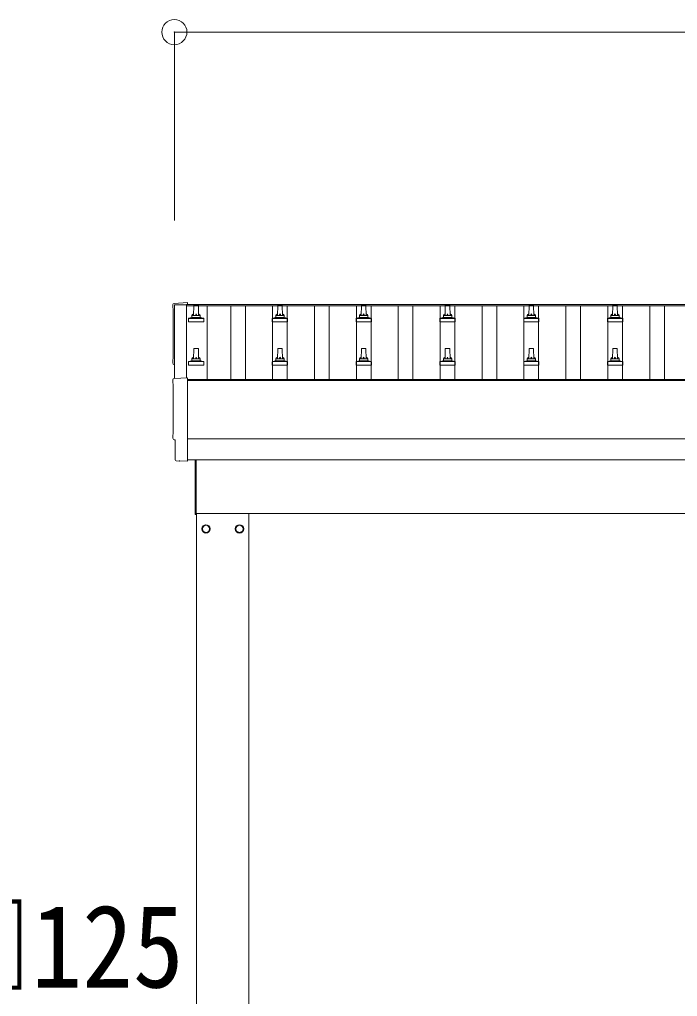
# Model space of a CAD drawing. Units: millimetres at full size, sheet at 1:60; details may follow other scales. Extents: x -16864 to 16864, y -11640 to 11640.
# Drawn here: x -11391 to -9821, y -5492 to -3160 of the extents above; entities that cross this region are included whole.
import ezdxf
from ezdxf.enums import TextEntityAlignment as Align

# ---------------------------------------------------------------- set-up
doc = ezdxf.new("R2010")
doc.units = ezdxf.units.MM
doc.header["$LTSCALE"] = 60
doc.header["$PDMODE"] = 32
doc.header["$PDSIZE"] = 60
for name, color, linetype, lineweight in [('0-2_TEXT1', 4, 'Continuous', 9), ('0-5_ELV2', 5, 'Continuous', 5), ('0-8_TABLE1', 6, 'Continuous', 9)]:
    doc.layers.add(name, color=color, linetype=linetype, lineweight=lineweight)
doc.styles.add('ＭＳ ゴシック', font='')
doc.styles.get('ＭＳ ゴシック').set_extended_font_data('MS Gothic')

msp = doc.modelspace()

# ---------------------------------------------------------------- linework, layer by layer
at = {"layer": '0-2_TEXT1'}
for p, q in [((-10992.98, -3839.86), (-10992.98, -4015.35)), ((-10992.98, -3839.86), (-6146.98, -3839.86)), ((-10992.98, -3843.45), (-6146.98, -3843.45)), ((-11022.55, -4016.89), (-10990.98, -4015.24)), ((-10990.98, -4015.24), (-10990.98, -4214.1)), ((-10990.98, -4019.47), (-6148.98, -4019.47)), ((-10990.98, -4021.36), (-6148.98, -4021.36)), ((-6148.98, -4161.25), (-10990.98, -4161.25)), ((-11010.62, -4214.1), (-11017.53, -4213.74)), ((-10990.98, -4211.07), (-6148.98, -4211.07)), ((-10971.98, -4341.47), (-10971.98, -4211.17)), ((-10969.98, -4211.17), (-10969.98, -4341.47)), ((-10969.98, -4341.47), (-10971.98, -4341.47)), ((-10969.98, -4338.97), (-6273.98, -4338.97)), ((-10968.98, -7193.97), (-10968.98, -4338.97)), ((-10843.98, -4338.97), (-10843.98, -7193.97)), ((-10937.89, -4375.72), (-10937.99, -4375.72)), ((-10937.89, -4376.22), (-10937.99, -4376.22)), ((-10875.08, -4375.72), (-10874.98, -4375.72)), ((-10875.08, -4376.22), (-10874.98, -4376.22))]:
    msp.add_line(p, q, dxfattribs=at)
for points in [[(-11022.55, -3837.46), (-10990.98, -3835.81), (-10990.98, -3839.86)], [(-11021.98, -4016.86), (-11021.98, -3840.83), (-10992.98, -3840.83)], [(-11020.37, -4210.75), (-11020.37, -4163.72), (-11020.97, -4163.72)], [(-11009.87, -4213.83), (-11009.21, -4213.19), (-10990.98, -4214.1)]]:
    msp.add_lwpolyline(points, dxfattribs=at)
for points in [[(-10946.48, -4366.16), (-10954.98, -4371.07), (-10954.98, -4380.88), (-10946.48, -4385.79), (-10937.98, -4380.88), (-10937.98, -4371.07)], [(-10866.48, -4366.16), (-10857.98, -4371.07), (-10857.98, -4380.88), (-10866.48, -4385.79), (-10874.98, -4380.88), (-10874.98, -4371.07)]]:
    msp.add_lwpolyline(points, close=True, dxfattribs=at)
for centre, radius in [((-10946.48, -4375.97), 10), ((-10946.48, -4375.97), 8.5), ((-10866.48, -4375.97), 10), ((-10866.48, -4375.97), 8.5)]:
    msp.add_circle(centre, radius, dxfattribs=at)
for centre, start, end in [((-10946.48, -4375.97), 171.25399, 188.74601), ((-10946.48, -4375.97), 111.25399, 128.74601), ((-10946.48, -4375.97), 231.25399, 248.74601), ((-10946.48, -4375.97), 51.25399, 68.74601), ((-10946.48, -4375.97), 291.25399, 308.74601), ((-10946.48, -4375.97), 1.66581, 8.74601), ((-10946.48, -4375.97), 351.25399, 358.33419), ((-10866.48, -4375.97), 171.25399, 178.33419), ((-10866.48, -4375.97), 181.66581, 188.74601), ((-10866.48, -4375.97), 111.25399, 128.74601), ((-10866.48, -4375.97), 231.25399, 248.74601), ((-10866.48, -4375.97), 51.25399, 68.74601), ((-10866.48, -4375.97), 291.25399, 308.74601), ((-10866.48, -4375.97), 351.25399, 8.74601)]:
    msp.add_arc(centre, 8.6, start, end, dxfattribs=at)
for centre, major_axis, ratio, start_param, end_param in [((-11022.4, -3840.46), (-3, 0), 0.99863, 4.7647489, 6.2979817), ((-15788.26, -3910.88), (4763.38, 0), 0.99863, 6.2686928, 6.2979817), ((-11020.97, -3979.88), (-4.41, 0), 0.99863, 6.2686928, 7.6252171), ((-11022.4, -4019.89), (-3, 0), 0.99863, 4.7647489, 6.2979817), ((-15788.26, -4090.32), (4763.38, 0), 0.99863, 6.2686928, 6.2979817), ((-11020.97, -4159.32), (-4.41, 0), 0.99863, 6.2686928, 7.8539816), ((-11017.37, -4210.74), (-2.18, -2.07), 0.9974, 5.5252311, 7.0411395), ((-11010.56, -4213.1), (-0.727, -0.69), 0.9974, 0.7579542, 1.5707963)]:
    msp.add_ellipse(centre, major_axis=major_axis, ratio=ratio, start_param=start_param, end_param=end_param, dxfattribs=at)
at = {"layer": '0-5_ELV2'}
for p, q in [((-10975.98, -3866.38), (-10975.26, -3842.86)), ((-10974.26, -3841.88), (-10965.71, -3841.88)), ((-10964.71, -3842.86), (-10963.98, -3866.38)), ((-10775.98, -3866.38), (-10775.26, -3842.86)), ((-10774.26, -3841.88), (-10765.71, -3841.88)), ((-10764.71, -3842.86), (-10763.98, -3866.38)), ((-10575.98, -3866.38), (-10575.26, -3842.86)), ((-10574.26, -3841.88), (-10565.71, -3841.88)), ((-10564.71, -3842.86), (-10563.98, -3866.38)), ((-10375.98, -3866.38), (-10375.26, -3842.86)), ((-10374.26, -3841.88), (-10365.71, -3841.88)), ((-10364.71, -3842.86), (-10363.98, -3866.38)), ((-10175.98, -3866.38), (-10175.26, -3842.86)), ((-10174.26, -3841.88), (-10165.71, -3841.88)), ((-10164.71, -3842.86), (-10163.98, -3866.38)), ((-9975.98, -3866.38), (-9975.26, -3842.86)), ((-9974.26, -3841.88), (-9965.71, -3841.88)), ((-9964.71, -3842.86), (-9963.98, -3866.38)), ((-10987.47, -3873.19), (-10980.75, -3871.57)), ((-10980.37, -3871.38), (-10959.6, -3871.38)), ((-10979.98, -3870.59), (-10979.98, -3866.38)), ((-10978.98, -3866.38), (-10960.98, -3866.38)), ((-10959.98, -3870.59), (-10959.98, -3866.38)), ((-10952.5, -3873.19), (-10959.22, -3871.57)), ((-10787.47, -3873.19), (-10780.75, -3871.57)), ((-10780.37, -3871.38), (-10759.6, -3871.38)), ((-10779.98, -3870.59), (-10779.98, -3866.38)), ((-10778.98, -3866.38), (-10760.98, -3866.38)), ((-10759.98, -3870.59), (-10759.98, -3866.38)), ((-10752.5, -3873.19), (-10759.22, -3871.57)), ((-10587.47, -3873.19), (-10580.75, -3871.57)), ((-10580.37, -3871.38), (-10559.6, -3871.38)), ((-10579.98, -3870.59), (-10579.98, -3866.38)), ((-10578.98, -3866.38), (-10560.98, -3866.38)), ((-10559.98, -3870.59), (-10559.98, -3866.38)), ((-10552.5, -3873.19), (-10559.22, -3871.57)), ((-10387.47, -3873.19), (-10380.75, -3871.57)), ((-10380.37, -3871.38), (-10359.6, -3871.38)), ((-10379.98, -3870.59), (-10379.98, -3866.38)), ((-10378.98, -3866.38), (-10360.98, -3866.38)), ((-10359.98, -3870.59), (-10359.98, -3866.38)), ((-10352.5, -3873.19), (-10359.22, -3871.57)), ((-10187.47, -3873.19), (-10180.75, -3871.57)), ((-10180.37, -3871.38), (-10159.6, -3871.38)), ((-10179.98, -3870.59), (-10179.98, -3866.38)), ((-10178.98, -3866.38), (-10160.98, -3866.38)), ((-10159.98, -3870.59), (-10159.98, -3866.38)), ((-10152.5, -3873.19), (-10159.22, -3871.57)), ((-9987.47, -3873.19), (-9980.75, -3871.57)), ((-9980.37, -3871.38), (-9959.6, -3871.38)), ((-9979.98, -3870.59), (-9979.98, -3866.38)), ((-9978.98, -3866.38), (-9960.98, -3866.38)), ((-9959.98, -3870.59), (-9959.98, -3866.38)), ((-9952.5, -3873.19), (-9959.22, -3871.57)), ((-10988.23, -3881.88), (-10988.23, -3874.17)), ((-10951.73, -3881.88), (-10988.23, -3881.88)), ((-10987.85, -3873.38), (-10952.12, -3873.38)), ((-10951.73, -3881.88), (-10951.73, -3874.17)), ((-10788.23, -3881.88), (-10788.23, -3874.17)), ((-10751.73, -3881.88), (-10788.23, -3881.88)), ((-10787.85, -3873.38), (-10752.12, -3873.38)), ((-10751.73, -3881.88), (-10751.73, -3874.17)), ((-10588.23, -3881.88), (-10588.23, -3874.17)), ((-10551.73, -3881.88), (-10588.23, -3881.88)), ((-10587.85, -3873.38), (-10552.12, -3873.38)), ((-10551.73, -3881.88), (-10551.73, -3874.17)), ((-10388.23, -3881.88), (-10388.23, -3874.17)), ((-10351.73, -3881.88), (-10388.23, -3881.88)), ((-10387.85, -3873.38), (-10352.12, -3873.38)), ((-10351.73, -3881.88), (-10351.73, -3874.17)), ((-10188.23, -3881.88), (-10188.23, -3874.17)), ((-10151.73, -3881.88), (-10188.23, -3881.88)), ((-10187.85, -3873.38), (-10152.12, -3873.38)), ((-10151.73, -3881.88), (-10151.73, -3874.17)), ((-9988.23, -3881.88), (-9988.23, -3874.17)), ((-9951.73, -3881.88), (-9988.23, -3881.88)), ((-9987.85, -3873.38), (-9952.12, -3873.38)), ((-9951.73, -3881.88), (-9951.73, -3874.17)), ((-10975.98, -3969.71), (-10975.26, -3946.19)), ((-10974.26, -3945.21), (-10965.71, -3945.21)), ((-10964.71, -3946.19), (-10963.98, -3969.71)), ((-10775.98, -3969.71), (-10775.26, -3946.19)), ((-10774.26, -3945.21), (-10765.71, -3945.21)), ((-10764.71, -3946.19), (-10763.98, -3969.71)), ((-10575.98, -3969.71), (-10575.26, -3946.19)), ((-10574.26, -3945.21), (-10565.71, -3945.21)), ((-10564.71, -3946.19), (-10563.98, -3969.71)), ((-10375.98, -3969.71), (-10375.26, -3946.19)), ((-10374.26, -3945.21), (-10365.71, -3945.21)), ((-10364.71, -3946.19), (-10363.98, -3969.71)), ((-10175.98, -3969.71), (-10175.26, -3946.19)), ((-10174.26, -3945.21), (-10165.71, -3945.21)), ((-10164.71, -3946.19), (-10163.98, -3969.71)), ((-9975.98, -3969.71), (-9975.26, -3946.19)), ((-9974.26, -3945.21), (-9965.71, -3945.21)), ((-9964.71, -3946.19), (-9963.98, -3969.71)), ((-10988.23, -3985.21), (-10988.23, -3977.5)), ((-10951.73, -3985.21), (-10988.23, -3985.21)), ((-10987.85, -3976.71), (-10952.12, -3976.71)), ((-10987.47, -3976.53), (-10980.75, -3974.9)), ((-10980.37, -3974.71), (-10959.6, -3974.71)), ((-10979.98, -3973.93), (-10979.98, -3969.71)), ((-10978.98, -3969.71), (-10960.98, -3969.71)), ((-10959.98, -3973.93), (-10959.98, -3969.71)), ((-10952.5, -3976.53), (-10959.22, -3974.9)), ((-10951.73, -3985.21), (-10951.73, -3977.5)), ((-10788.23, -3985.21), (-10788.23, -3977.5)), ((-10751.73, -3985.21), (-10788.23, -3985.21)), ((-10787.85, -3976.71), (-10752.12, -3976.71)), ((-10787.47, -3976.53), (-10780.75, -3974.9)), ((-10780.37, -3974.71), (-10759.6, -3974.71)), ((-10779.98, -3973.93), (-10779.98, -3969.71)), ((-10778.98, -3969.71), (-10760.98, -3969.71)), ((-10759.98, -3973.93), (-10759.98, -3969.71)), ((-10752.5, -3976.53), (-10759.22, -3974.9)), ((-10751.73, -3985.21), (-10751.73, -3977.5)), ((-10588.23, -3985.21), (-10588.23, -3977.5)), ((-10551.73, -3985.21), (-10588.23, -3985.21)), ((-10587.85, -3976.71), (-10552.12, -3976.71)), ((-10587.47, -3976.53), (-10580.75, -3974.9)), ((-10580.37, -3974.71), (-10559.6, -3974.71)), ((-10579.98, -3973.93), (-10579.98, -3969.71)), ((-10578.98, -3969.71), (-10560.98, -3969.71)), ((-10559.98, -3973.93), (-10559.98, -3969.71)), ((-10552.5, -3976.53), (-10559.22, -3974.9)), ((-10551.73, -3985.21), (-10551.73, -3977.5)), ((-10388.23, -3985.21), (-10388.23, -3977.5)), ((-10351.73, -3985.21), (-10388.23, -3985.21)), ((-10387.85, -3976.71), (-10352.12, -3976.71)), ((-10387.47, -3976.53), (-10380.75, -3974.9)), ((-10380.37, -3974.71), (-10359.6, -3974.71)), ((-10379.98, -3973.93), (-10379.98, -3969.71)), ((-10378.98, -3969.71), (-10360.98, -3969.71)), ((-10359.98, -3973.93), (-10359.98, -3969.71)), ((-10352.5, -3976.53), (-10359.22, -3974.9)), ((-10351.73, -3985.21), (-10351.73, -3977.5)), ((-10188.23, -3985.21), (-10188.23, -3977.5)), ((-10151.73, -3985.21), (-10188.23, -3985.21)), ((-10187.85, -3976.71), (-10152.12, -3976.71)), ((-10187.47, -3976.53), (-10180.75, -3974.9)), ((-10180.37, -3974.71), (-10159.6, -3974.71)), ((-10179.98, -3973.93), (-10179.98, -3969.71)), ((-10178.98, -3969.71), (-10160.98, -3969.71)), ((-10159.98, -3973.93), (-10159.98, -3969.71)), ((-10152.5, -3976.53), (-10159.22, -3974.9)), ((-10151.73, -3985.21), (-10151.73, -3977.5)), ((-9988.23, -3985.21), (-9988.23, -3977.5)), ((-9951.73, -3985.21), (-9988.23, -3985.21)), ((-9987.85, -3976.71), (-9952.12, -3976.71)), ((-9987.47, -3976.53), (-9980.75, -3974.9)), ((-9980.37, -3974.71), (-9959.6, -3974.71)), ((-9979.98, -3973.93), (-9979.98, -3969.71)), ((-9978.98, -3969.71), (-9960.98, -3969.71)), ((-9959.98, -3973.93), (-9959.98, -3969.71)), ((-9952.5, -3976.53), (-9959.22, -3974.9)), ((-9951.73, -3985.21), (-9951.73, -3977.5))]:
    msp.add_line(p, q, dxfattribs=at)
at = {"layer": '0-5_ELV2', "color": 4, "lineweight": 9}
for p, q in [((-10943.48, -3843.45), (-10943.48, -4019.47)), ((-10887.48, -4019.47), (-10887.48, -3843.45)), ((-10852.48, -4019.47), (-10852.48, -3843.45)), ((-10787.48, -4019.47), (-10787.48, -3843.45)), ((-10752.48, -4019.47), (-10752.48, -3843.45)), ((-10687.48, -4019.47), (-10687.48, -3843.45)), ((-10652.48, -4019.47), (-10652.48, -3843.45)), ((-10587.48, -4019.47), (-10587.48, -3843.45)), ((-10552.48, -4019.47), (-10552.48, -3843.45)), ((-10487.48, -4019.47), (-10487.48, -3843.45)), ((-10452.48, -4019.47), (-10452.48, -3843.45)), ((-10387.48, -4019.47), (-10387.48, -3843.45)), ((-10352.48, -4019.47), (-10352.48, -3843.45)), ((-10287.48, -4019.47), (-10287.48, -3843.45)), ((-10252.48, -4019.47), (-10252.48, -3843.45)), ((-10187.48, -4019.47), (-10187.48, -3843.45)), ((-10152.48, -4019.47), (-10152.48, -3843.45)), ((-10087.48, -4019.47), (-10087.48, -3843.45)), ((-10052.48, -4019.47), (-10052.48, -3843.45)), ((-9987.48, -4019.47), (-9987.48, -3843.45)), ((-9952.48, -4019.47), (-9952.48, -3843.45)), ((-9887.48, -4019.47), (-9887.48, -3843.45)), ((-9852.48, -4019.47), (-9852.48, -3843.45))]:
    msp.add_line(p, q, dxfattribs=at)
at = {"layer": '0-5_ELV2'}
for centre, radius, start, end in [((-10974.26, -3842.88), 1, 90, 178.60509), ((-10965.71, -3842.88), 1, 1.39491, 90), ((-10774.26, -3842.88), 1, 90, 178.60509), ((-10765.71, -3842.88), 1, 1.39491, 90), ((-10574.26, -3842.88), 1, 90, 178.60509), ((-10565.71, -3842.88), 1, 1.39491, 90), ((-10374.26, -3842.88), 1, 90, 178.60509), ((-10365.71, -3842.88), 1, 1.39491, 90), ((-10174.26, -3842.88), 1, 90, 178.60509), ((-10165.71, -3842.88), 1, 1.39491, 90), ((-9974.26, -3842.88), 1, 90, 178.60509), ((-9965.71, -3842.88), 1, 1.39491, 90), ((-10980.98, -3870.59), 1, 283.62699, 0), ((-10975.9, -3867.01), 4.13, 90, 171.17633), ((-10978.98, -3867.38), 1, 90, 180), ((-10966.65, -3866.38), 4.83, 133.60282, 180), ((-10973.32, -3866.38), 4.83, 0, 46.39718), ((-10964.07, -3867.01), 4.13, 8.82367, 90), ((-10960.98, -3867.38), 1, 0, 90), ((-10958.98, -3870.59), 1, 180, 256.37301), ((-10780.98, -3870.59), 1, 283.62699, 0), ((-10775.9, -3867.01), 4.13, 90, 171.17633), ((-10778.98, -3867.38), 1, 90, 180), ((-10766.65, -3866.38), 4.83, 133.60282, 180), ((-10773.32, -3866.38), 4.83, 0, 46.39718), ((-10764.07, -3867.01), 4.13, 8.82367, 90), ((-10760.98, -3867.38), 1, 0, 90), ((-10758.98, -3870.59), 1, 180, 256.37301), ((-10580.98, -3870.59), 1, 283.62699, 0), ((-10575.9, -3867.01), 4.13, 90, 171.17633), ((-10578.98, -3867.38), 1, 90, 180), ((-10566.65, -3866.38), 4.83, 133.60282, 180), ((-10573.32, -3866.38), 4.83, 0, 46.39718), ((-10564.07, -3867.01), 4.13, 8.82367, 90), ((-10560.98, -3867.38), 1, 0, 90), ((-10558.98, -3870.59), 1, 180, 256.37301), ((-10380.98, -3870.59), 1, 283.62699, 0), ((-10375.9, -3867.01), 4.13, 90, 171.17633), ((-10378.98, -3867.38), 1, 90, 180), ((-10366.65, -3866.38), 4.83, 133.60282, 180), ((-10373.32, -3866.38), 4.83, 0, 46.39718), ((-10364.07, -3867.01), 4.13, 8.82367, 90), ((-10360.98, -3867.38), 1, 0, 90), ((-10358.98, -3870.59), 1, 180, 256.37301), ((-10180.98, -3870.59), 1, 283.62699, 0), ((-10175.9, -3867.01), 4.13, 90, 171.17633), ((-10178.98, -3867.38), 1, 90, 180), ((-10166.65, -3866.38), 4.83, 133.60282, 180), ((-10173.32, -3866.38), 4.83, 0, 46.39718), ((-10164.07, -3867.01), 4.13, 8.82367, 90), ((-10160.98, -3867.38), 1, 0, 90), ((-10158.98, -3870.59), 1, 180, 256.37301), ((-9980.98, -3870.59), 1, 283.62699, 0), ((-9975.9, -3867.01), 4.13, 90, 171.17633), ((-9978.98, -3867.38), 1, 90, 180), ((-9966.65, -3866.38), 4.83, 133.60282, 180), ((-9973.32, -3866.38), 4.83, 0, 46.39718), ((-9964.07, -3867.01), 4.13, 8.82367, 90), ((-9960.98, -3867.38), 1, 0, 90), ((-9958.98, -3870.59), 1, 180, 256.37301), ((-10987.23, -3874.17), 1, 103.62699, 180), ((-10952.73, -3874.17), 1, 0, 76.37301), ((-10787.23, -3874.17), 1, 103.62699, 180), ((-10752.73, -3874.17), 1, 0, 76.37301), ((-10587.23, -3874.17), 1, 103.62699, 180), ((-10552.73, -3874.17), 1, 0, 76.37301), ((-10387.23, -3874.17), 1, 103.62699, 180), ((-10352.73, -3874.17), 1, 0, 76.37301), ((-10187.23, -3874.17), 1, 103.62699, 180), ((-10152.73, -3874.17), 1, 0, 76.37301), ((-9987.23, -3874.17), 1, 103.62699, 180), ((-9952.73, -3874.17), 1, 0, 76.37301), ((-10974.26, -3946.21), 1, 90, 178.60509), ((-10965.71, -3946.21), 1, 1.39491, 90), ((-10774.26, -3946.21), 1, 90, 178.60509), ((-10765.71, -3946.21), 1, 1.39491, 90), ((-10574.26, -3946.21), 1, 90, 178.60509), ((-10565.71, -3946.21), 1, 1.39491, 90), ((-10374.26, -3946.21), 1, 90, 178.60509), ((-10365.71, -3946.21), 1, 1.39491, 90), ((-10174.26, -3946.21), 1, 90, 178.60509), ((-10165.71, -3946.21), 1, 1.39491, 90), ((-9974.26, -3946.21), 1, 90, 178.60509), ((-9965.71, -3946.21), 1, 1.39491, 90), ((-10987.23, -3977.5), 1, 103.62699, 180), ((-10980.98, -3973.93), 1, 283.62699, 0), ((-10975.9, -3970.35), 4.13, 90, 171.17633), ((-10978.98, -3970.71), 1, 90, 180), ((-10966.65, -3969.71), 4.83, 133.60282, 180), ((-10973.32, -3969.71), 4.83, 0, 46.39718), ((-10964.07, -3970.35), 4.13, 8.82367, 90), ((-10960.98, -3970.71), 1, 0, 90), ((-10958.98, -3973.93), 1, 180, 256.37301), ((-10952.73, -3977.5), 1, 0, 76.37301), ((-10787.23, -3977.5), 1, 103.62699, 180), ((-10780.98, -3973.93), 1, 283.62699, 0), ((-10775.9, -3970.35), 4.13, 90, 171.17633), ((-10778.98, -3970.71), 1, 90, 180), ((-10766.65, -3969.71), 4.83, 133.60282, 180), ((-10773.32, -3969.71), 4.83, 0, 46.39718), ((-10764.07, -3970.35), 4.13, 8.82367, 90), ((-10760.98, -3970.71), 1, 0, 90), ((-10758.98, -3973.93), 1, 180, 256.37301), ((-10752.73, -3977.5), 1, 0, 76.37301), ((-10587.23, -3977.5), 1, 103.62699, 180), ((-10580.98, -3973.93), 1, 283.62699, 0), ((-10575.9, -3970.35), 4.13, 90, 171.17633), ((-10578.98, -3970.71), 1, 90, 180), ((-10566.65, -3969.71), 4.83, 133.60282, 180), ((-10573.32, -3969.71), 4.83, 0, 46.39718), ((-10564.07, -3970.35), 4.13, 8.82367, 90), ((-10560.98, -3970.71), 1, 0, 90), ((-10558.98, -3973.93), 1, 180, 256.37301), ((-10552.73, -3977.5), 1, 0, 76.37301), ((-10387.23, -3977.5), 1, 103.62699, 180), ((-10380.98, -3973.93), 1, 283.62699, 0), ((-10375.9, -3970.35), 4.13, 90, 171.17633), ((-10378.98, -3970.71), 1, 90, 180), ((-10366.65, -3969.71), 4.83, 133.60282, 180), ((-10373.32, -3969.71), 4.83, 0, 46.39718), ((-10364.07, -3970.35), 4.13, 8.82367, 90), ((-10360.98, -3970.71), 1, 0, 90), ((-10358.98, -3973.93), 1, 180, 256.37301), ((-10352.73, -3977.5), 1, 0, 76.37301), ((-10187.23, -3977.5), 1, 103.62699, 180), ((-10180.98, -3973.93), 1, 283.62699, 0), ((-10175.9, -3970.35), 4.13, 90, 171.17633), ((-10178.98, -3970.71), 1, 90, 180), ((-10166.65, -3969.71), 4.83, 133.60282, 180), ((-10173.32, -3969.71), 4.83, 0, 46.39718), ((-10164.07, -3970.35), 4.13, 8.82367, 90), ((-10160.98, -3970.71), 1, 0, 90), ((-10158.98, -3973.93), 1, 180, 256.37301), ((-10152.73, -3977.5), 1, 0, 76.37301), ((-9987.23, -3977.5), 1, 103.62699, 180), ((-9980.98, -3973.93), 1, 283.62699, 0), ((-9975.9, -3970.35), 4.13, 90, 171.17633), ((-9978.98, -3970.71), 1, 90, 180), ((-9966.65, -3969.71), 4.83, 133.60282, 180), ((-9973.32, -3969.71), 4.83, 0, 46.39718), ((-9964.07, -3970.35), 4.13, 8.82367, 90), ((-9960.98, -3970.71), 1, 0, 90), ((-9958.98, -3973.93), 1, 180, 256.37301), ((-9952.73, -3977.5), 1, 0, 76.37301)]:
    msp.add_arc(centre, radius, start, end, dxfattribs=at)
at = {"layer": '0-8_TABLE1'}
for p, q in [((-11021.98, -3189.86), (-11021.98, -3639.86)), ((-6117.98, -3189.86), (-11021.98, -3189.86))]:
    msp.add_line(p, q, dxfattribs=at)
msp.add_point((-11021.98, -3189.86), dxfattribs=at)

# ---------------------------------------------------------------- texts
at = {"layer": '0-8_TABLE1', "color": 7, "style": 'ＭＳ ゴシック', "width": 0.9}
msp.add_text('□125', height=197.9, dxfattribs=at).set_placement((-11606.16, -5530.44), align=Align.BOTTOM_LEFT)

doc.saveas('drawing.dxf')
